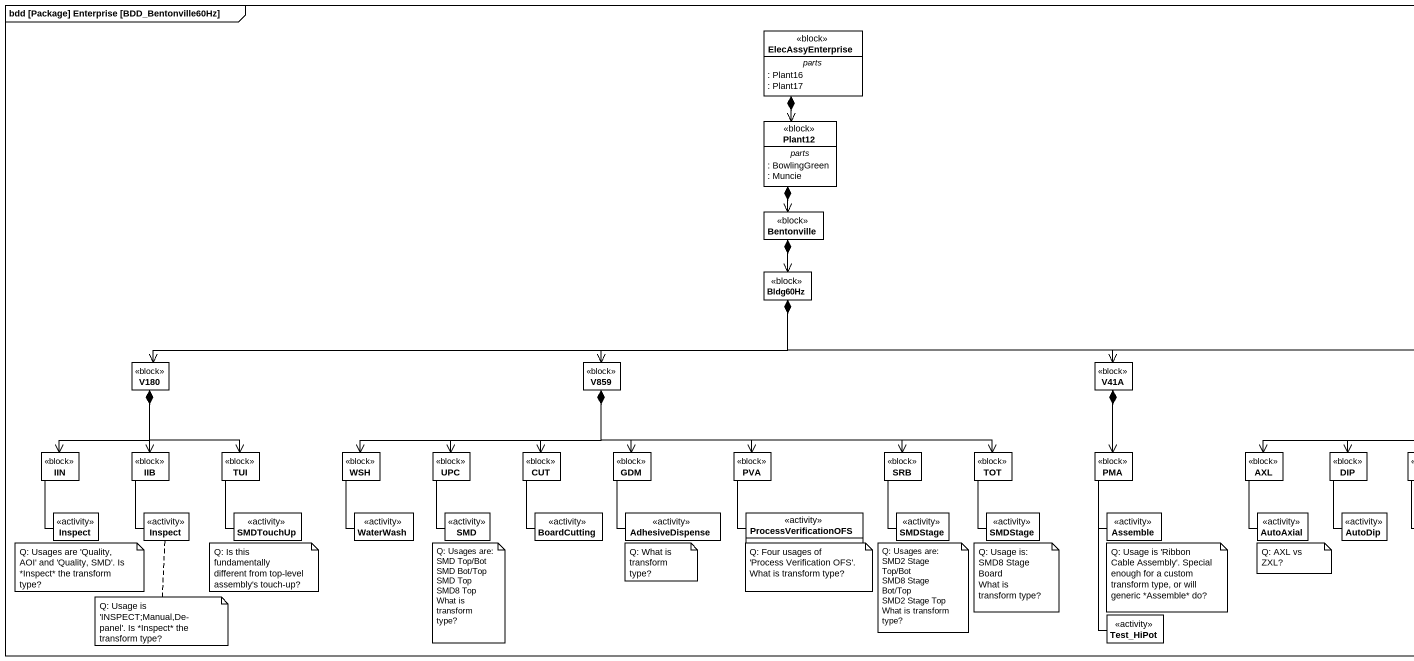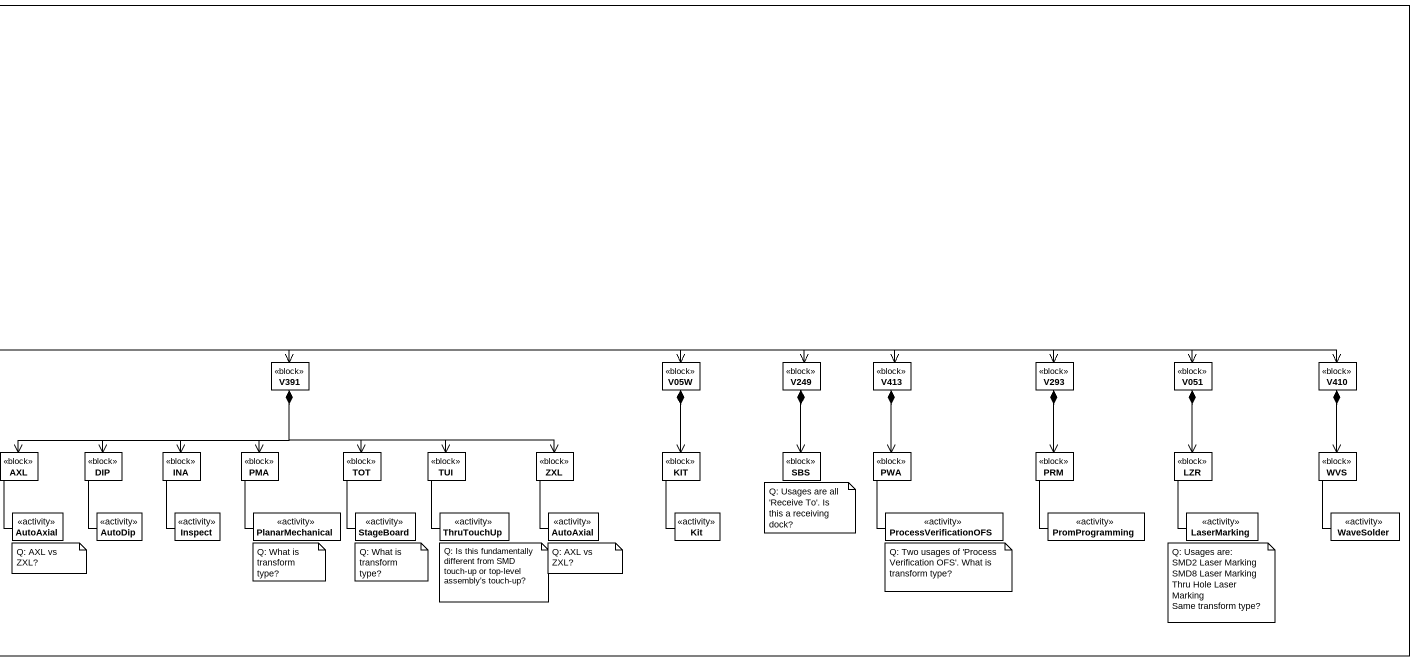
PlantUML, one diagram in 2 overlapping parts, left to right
@startuml
mainframe bdd [Package] Enterprise [BDD_Bentonville60Hz]
hide circle
hide empty members
class ElecAssyEnterprise <<block>> {
  -- parts --
  : Plant16
  : Plant17
}
class Plant12 <<block>> {
  -- parts --
  : BowlingGreen
  : Muncie
}
class Bentonville <<block>>
class Bldg60Hz <<block>>
class V180 <<block>>
class V859 <<block>>
class V41A <<block>>
class V391 <<block>>
class V05W <<block>>
class V249 <<block>>
class V413 <<block>>
class V293 <<block>>
class V051 <<block>>
class V410 <<block>>
class IIN <<block>>
class IIB <<block>>
class TUI <<block>>
class WSH <<block>>
class UPC <<block>>
class CUT <<block>>
class GDM <<block>>
class PVA <<block>>
class SRB <<block>>
class TOT <<block>>
class PMA <<block>>
class AXL <<block>>
class DIP <<block>>
class INA <<block>>
class "PMA" as PMA_2 <<block>>
class "TOT" as TOT_2 <<block>>
class "TUI" as TUI_2 <<block>>
class ZXL <<block>>
class KIT <<block>>
class SBS <<block>>
class PWA <<block>>
class PRM <<block>>
class LZR <<block>>
class WVS <<block>>
class Inspect <<activity>>
class "Inspect" as Inspect_2 <<activity>>
class SMDTouchUp <<activity>>
class WaterWash <<activity>>
class SMD <<activity>>
class BoardCutting <<activity>>
class AdhesiveDispense <<activity>>
class ProcessVerificationOFS <<activity>>
class SMDStage <<activity>>
class "SMDStage" as SMDStage_2 <<activity>>
class Assemble <<activity>>
class AutoAxial <<activity>>
class AutoDip <<activity>>
class "Inspect" as Inspect_3 <<activity>>
class PlanarMechanical <<activity>>
class StageBoard <<activity>>
class ThruTouchUp <<activity>>
class "AutoAxial" as AutoAxial_2 <<activity>>
class Kit <<activity>>
class "ProcessVerificationOFS" as ProcessVerificationOFS_2 <<activity>>
class PromProgramming <<activity>>
class LaserMarking <<activity>>
class WaveSolder <<activity>>
class Test_HiPot <<activity>>
Plant12 <-up-* ElecAssyEnterprise
Bentonville <-up-* Plant12
Bldg60Hz <-up-* Bentonville
V180 <-right-* Bldg60Hz
V859 <-right-* Bldg60Hz
V41A <-left-* Bldg60Hz
V391 <-left-* Bldg60Hz
V05W <-left-* Bldg60Hz
V249 <-left-* Bldg60Hz
V413 <-left-* Bldg60Hz
V293 <-left-* Bldg60Hz
V051 <-left-* Bldg60Hz
V410 <-left-* Bldg60Hz
IIN <-up-* V180
IIN -- Inspect
IIB <-up-* V180
IIB -- Inspect_2
TUI <-up-* V180
TUI -- SMDTouchUp
WSH <-right-* V859
WSH -- WaterWash
UPC <-up-* V859
UPC -- SMD
CUT <-up-* V859
CUT -- BoardCutting
GDM <-up-* V859
GDM -- AdhesiveDispense
PVA <-up-* V859
PVA -- ProcessVerificationOFS
SRB <-left-* V859
SRB -- SMDStage
TOT <-left-* V859
TOT -- SMDStage_2
PMA <-up-* V41A
PMA -- Assemble
PMA -- Test_HiPot
AXL <-right-* V391
AXL -- AutoAxial
DIP <-right-* V391
DIP -- AutoDip
INA <-up-* V391
INA -- Inspect_3
PMA_2 <-up-* V391
PMA_2 -- PlanarMechanical
TOT_2 <-up-* V391
TOT_2 -- StageBoard
TUI_2 <-left-* V391
TUI_2 -- ThruTouchUp
ZXL <-left-* V391
ZXL -- AutoAxial_2
KIT <-up-* V05W
KIT -- Kit
SBS <-up-* V249
PWA <-up-* V413
PWA -- ProcessVerificationOFS_2
PRM <-up-* V293
PRM -- PromProgramming
LZR <-up-* V051
LZR -- LaserMarking
WVS <-up-* V410
WVS -- WaveSolder
note as N1
  Q: Usages are all 'Receive To'. Is this a receiving dock?
end note
note as N2
  Q: Usages are 'Quality, AOI' and 'Quality, SMD'. Is *Inspect* the transform type?
end note
note as N3
  Q: Is this fundamentally different from top-level assembly's touch-up?
end note
note as N4
  Q: Usages are:
  SMD Top/Bot
  SMD Bot/Top
  SMD Top
  SMD8 Top
  What is transform type?
end note
note as N5
  Q: What is transform type?
end note
note as N6
  Q: Four usages of 'Process Verification OFS'. What is transform type?
end note
note as N7
  Q: Usages are:
  SMD2 Stage Top/Bot
  SMD8 Stage Bot/Top
  SMD2 Stage Top
  What is transform type?
end note
note as N8
  Q: Usage is:
  SMD8 Stage Board
  What is transform type?
end note
note as N9
  Q: Usage is 'Ribbon Cable Assembly'. Special enough for a custom transform type, or will generic *Assemble* do?
end note
note as N10
  Q: AXL vs ZXL?
end note
note as N11
  Q: What is transform type?
end note
note as N12
  Q: What is transform type?
end note
note as N13
  Q: Is this fundamentally different from SMD touch-up or top-level assembly's touch-up?
end note
note as N14
  Q: AXL vs ZXL?
end note
note as N15
  Q: Two usages of 'Process Verification OFS'. What is transform type?
end note
note as N16
  Q: Usages are:
  SMD2 Laser Marking
  SMD8 Laser Marking
  Thru Hole Laser Marking
  Same transform type?
end note
note bottom of Inspect_2 : Q: Usage is 'INSPECT;Manual,De-panel'. Is *Inspect* the transform type?
@enduml
